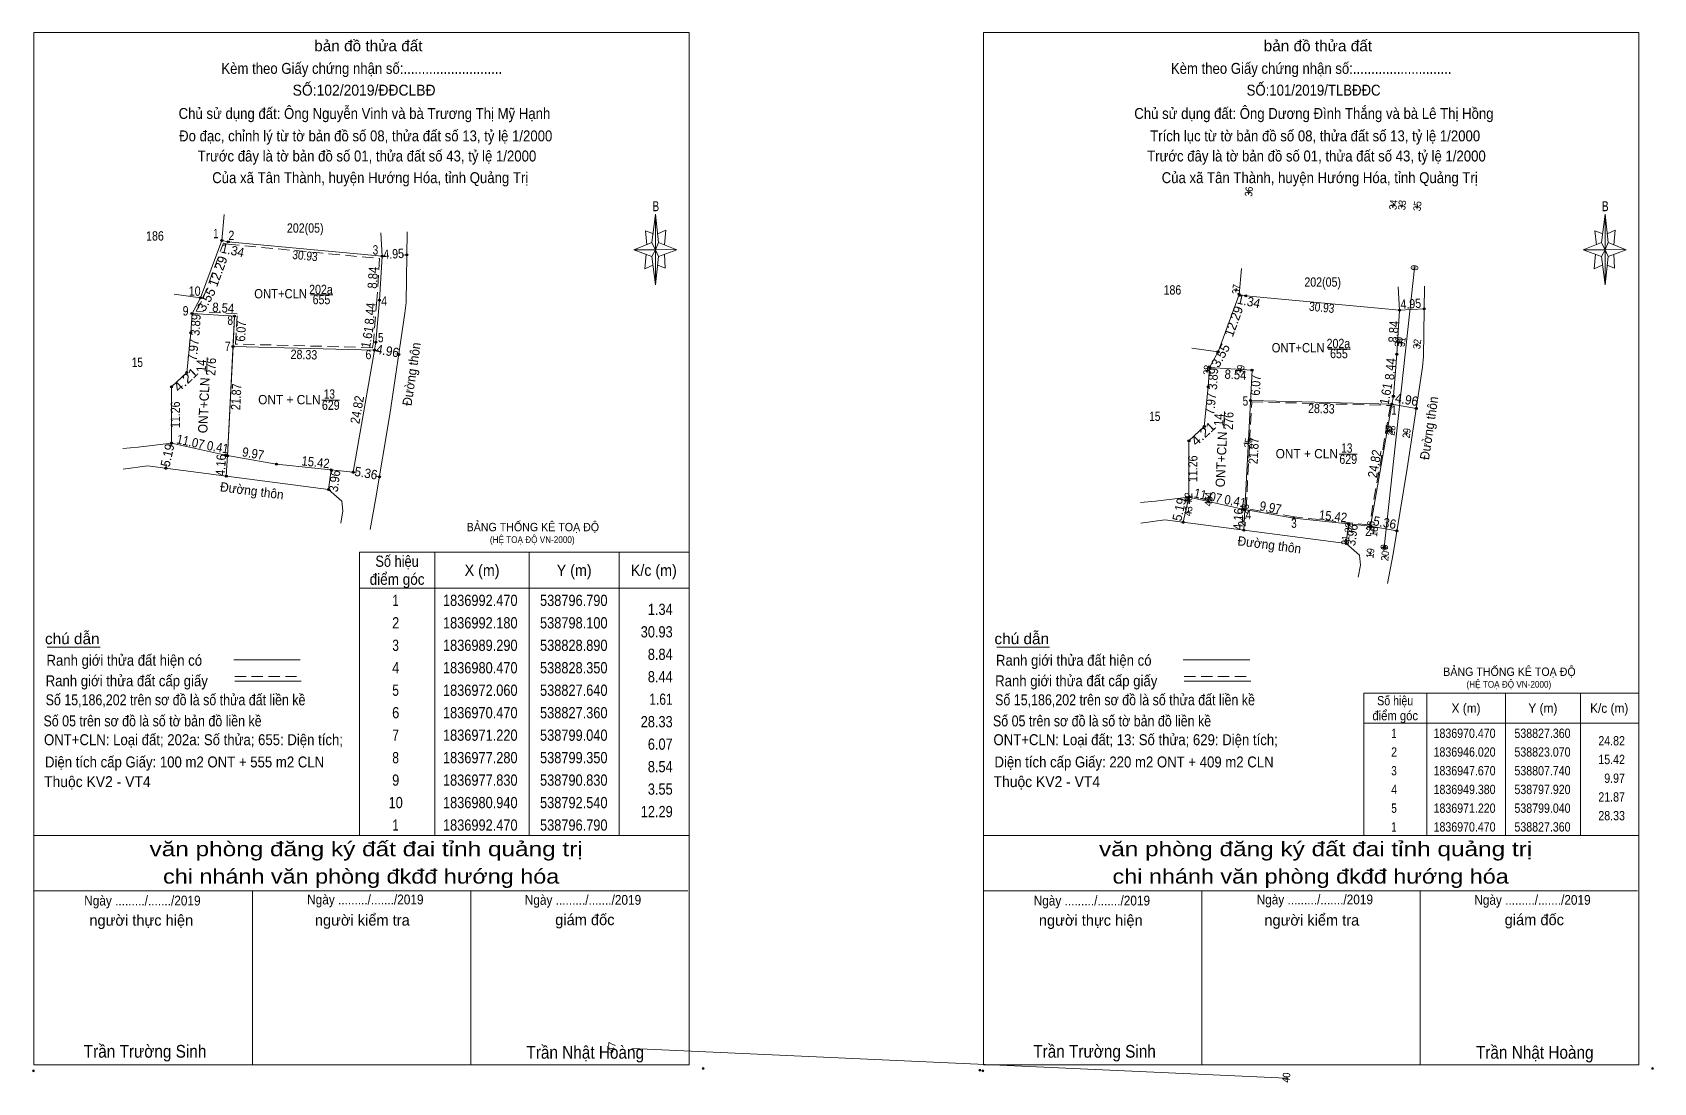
# Model space of a CAD drawing. Header units: metres. Extents: x 537654 to 538880, y 1836824 to 1837052.
# Drawn here: x 538555.2 to 538879.7, y 1836834.6 to 1837044.9 of the extents above; entities that cross this region are included whole.
import ezdxf
from ezdxf.enums import TextEntityAlignment as Align

# ---------------------------------------------------------------- set-up
doc = ezdxf.new("R2010")
doc.units = ezdxf.units.M
doc.header["$LTSCALE"] = 0.75
doc.header["$PDMODE"] = 32
doc.header["$PDSIZE"] = 0.375
doc.linetypes.add('MEDIUM_DASHED', pattern=[4.5, 3, -1.5])
for name, color, linetype, lineweight in [('10', 7, 'Continuous', 13), ('11', 7, 'Continuous', 13), ('15', 7, 'Continuous', 13), ('2', 7, 'Continuous', 13)]:
    doc.layers.add(name, color=color, linetype=linetype, lineweight=lineweight)
doc.layers.add('12', color=7, linetype='Continuous')

msp = doc.modelspace()

# ---------------------------------------------------------------- hatches: boundary and pattern name
at = {"layer": '10'}
msp.add_hatch(color=256, dxfattribs=at).paths.add_polyline_path([(538825.8254, 1836941.8223, 1), (538825.8084, 1836941.6733, 1)])
at = {"layer": '2'}
for points in [[(538593.3, 1837003.29, 1), (538592.9, 1837003.29, 1)], [(538594.61, 1837003, 1), (538594.21, 1837003, 1)], [(538625.4, 1837000.11, 1), (538625, 1837000.11, 1)], [(538630.34, 1837000.39, 1), (538629.94, 1837000.39, 1)], [(538589.05, 1836991.76, 1), (538588.65, 1836991.76, 1)], [(538624.86, 1836991.29, 1), (538624.46, 1836991.29, 1)], [(538796.99, 1836992.47, 1), (538796.59, 1836992.47, 1)], [(538798.3, 1836992.18, 1), (538797.9, 1836992.18, 1)], [(538834.03, 1836989.57, 1), (538833.63, 1836989.57, 1)], [(538587.34, 1836988.65, 1), (538586.94, 1836988.65, 1)], [(538595.86, 1836988.1, 1), (538595.46, 1836988.1, 1)], [(538829.09, 1836989.29, 1), (538828.69, 1836989.29, 1)], [(538587.1, 1836984.77, 1), (538586.7, 1836984.77, 1)], [(538595.55, 1836982.04, 1), (538595.15, 1836982.04, 1)], [(538623.87, 1836981.29, 1), (538623.47, 1836981.29, 1)], [(538624.15, 1836982.88, 1), (538623.75, 1836982.88, 1)], [(538628.75, 1836980.43, 1), (538628.35, 1836980.43, 1)], [(538792.74, 1836980.94, 1), (538792.34, 1836980.94, 1)], [(538828.55, 1836980.47, 1), (538828.15, 1836980.47, 1)], [(538586.31, 1836976.84, 1), (538585.91, 1836976.84, 1)], [(538791.03, 1836977.83, 1), (538790.63, 1836977.83, 1)], [(538799.55, 1836977.28, 1), (538799.15, 1836977.28, 1)], [(538583.24, 1836973.96, 1), (538582.84, 1836973.96, 1)], [(538790.79, 1836973.95, 1), (538790.39, 1836973.95, 1)], [(538799.24, 1836971.22, 1), (538798.84, 1836971.22, 1)], [(538827.56, 1836970.47, 1), (538827.16, 1836970.47, 1)], [(538827.84, 1836972.06, 1), (538827.44, 1836972.06, 1)], [(538832.44, 1836969.61, 1), (538832.04, 1836969.61, 1)], [(538790, 1836966.02, 1), (538789.6, 1836966.02, 1)], [(538583.23, 1836962.7, 1), (538582.83, 1836962.7, 1)], [(538594.02, 1836960.28, 1), (538593.62, 1836960.28, 1)], [(538594.03, 1836960.27, 1), (538593.63, 1836960.27, 1)], [(538786.93, 1836963.14, 1), (538786.53, 1836963.14, 1)], [(538582.09, 1836957.64, 1), (538581.69, 1836957.64, 1)], [(538594.42, 1836960.17, 1), (538594.02, 1836960.17, 1)], [(538604.25, 1836958.49, 1), (538603.85, 1836958.49, 1)], [(538615.2, 1836957.31, 1), (538614.8, 1836957.31, 1)], [(538594.21, 1836956.05, 1), (538593.81, 1836956.05, 1)], [(538619.58, 1836956.84, 1), (538619.18, 1836956.84, 1)], [(538624.86, 1836955.91, 1), (538624.46, 1836955.91, 1)], [(538614.69, 1836953.38, 1), (538614.29, 1836953.38, 1)], [(538786.92, 1836951.88, 1), (538786.52, 1836951.88, 1)], [(538797.71, 1836949.46, 1), (538797.31, 1836949.46, 1)], [(538797.72, 1836949.45, 1), (538797.32, 1836949.45, 1)], [(538798.11, 1836949.35, 1), (538797.71, 1836949.35, 1)], [(538807.94, 1836947.67, 1), (538807.54, 1836947.67, 1)], [(538785.78, 1836946.82, 1), (538785.38, 1836946.82, 1)], [(538797.9, 1836945.23, 1), (538797.5, 1836945.23, 1)], [(538818.89, 1836946.49, 1), (538818.49, 1836946.49, 1)], [(538823.27, 1836946.02, 1), (538822.87, 1836946.02, 1)], [(538828.55, 1836945.09, 1), (538828.15, 1836945.09, 1)], [(538818.38, 1836942.56, 1), (538817.98, 1836942.56, 1)]]:
    msp.add_hatch(color=256, dxfattribs=at).paths.add_polyline_path(points)

# ---------------------------------------------------------------- linework, layer by layer
at = {"layer": '10'}
for p, q in [((538825.19, 1836941.82), (538825.51, 1836941.79)), ((538825.79, 1836941.44), (538825.75, 1836941.12)), ((538825.89, 1836942.38), (538825.86, 1836942.06)), ((538826.13, 1836941.72), (538826.45, 1836941.68))]:
    msp.add_line(p, q, dxfattribs=at)
for radius in [0.3125, 0.075]:
    msp.add_circle((538825.8169, 1836941.7478), radius, dxfattribs=at)
at = {"layer": '11'}
for p, q in [((538798.4, 1837013), (538799.02, 1837012.93)), ((538798.74, 1837013.27), (538798.68, 1837012.66)), ((538827.3, 1837010.38), (538827.92, 1837010.31)), ((538827.64, 1837010.65), (538827.56, 1837010.04)), ((538829.07, 1837010.31), (538829.7, 1837010.23)), ((538829.41, 1837010.58), (538829.33, 1837009.95)), ((538832.13, 1837010.1), (538832.74, 1837010.03)), ((538832.48, 1837010.39), (538832.4, 1837009.76)), ((538831.57, 1836997.76), (538832.18, 1836997.69)), ((538831.91, 1836998.04), (538831.84, 1836997.41)), ((538795.86, 1836993.47), (538796.48, 1836993.39)), ((538796.2, 1836993.73), (538796.12, 1836993.11)), ((538828.74, 1836983.19), (538828.68, 1836982.58)), ((538829.3, 1836983.17), (538829.23, 1836982.56)), ((538828.4, 1836982.92), (538829.02, 1836982.85)), ((538828.94, 1836982.91), (538829.57, 1836982.83)), ((538832.06, 1836982.46), (538832.68, 1836982.39)), ((538832.41, 1836982.73), (538832.34, 1836982.11)), ((538790.07, 1836977.27), (538790.69, 1836977.2)), ((538790.42, 1836977.55), (538790.35, 1836976.93)), ((538796.72, 1836977.31), (538797.33, 1836977.24)), ((538797.06, 1836977.58), (538796.99, 1836976.95)), ((538826.47, 1836965.26), (538827.09, 1836965.19)), ((538826.82, 1836965.53), (538826.74, 1836964.91)), ((538826.91, 1836965.17), (538827.53, 1836965.1)), ((538827.27, 1836965.45), (538827.19, 1836964.83)), ((538829.97, 1836964.63), (538830.6, 1836964.56)), ((538830.32, 1836964.9), (538830.25, 1836964.28)), ((538798.27, 1836962.69), (538798.9, 1836962.62)), ((538798.63, 1836962.96), (538798.56, 1836962.34)), ((538786.23, 1836951.71), (538786.85, 1836951.64)), ((538786.3, 1836951.35), (538786.92, 1836951.28)), ((538786.57, 1836951.99), (538786.5, 1836951.37)), ((538786.64, 1836951.63), (538786.57, 1836951.01)), ((538790.27, 1836951.8), (538790.89, 1836951.73)), ((538790.32, 1836951.01), (538790.93, 1836950.94)), ((538790.62, 1836952.07), (538790.55, 1836951.45)), ((538790.66, 1836951.28), (538790.59, 1836950.65)), ((538786.3, 1836949.01), (538786.92, 1836948.94)), ((538786.64, 1836949.29), (538786.57, 1836948.67)), ((538797.61, 1836949.44), (538798.23, 1836949.37)), ((538797.95, 1836949.71), (538797.88, 1836949.09)), ((538797.08, 1836946.96), (538797.71, 1836946.89)), ((538797.43, 1836947.23), (538797.36, 1836946.61)), ((538818.38, 1836945.68), (538818.99, 1836945.61)), ((538818.72, 1836945.95), (538818.65, 1836945.34)), ((538822.76, 1836946.06), (538823.39, 1836945.99)), ((538823.11, 1836946.33), (538823.03, 1836945.71)), ((538823.42, 1836944.91), (538824.03, 1836944.84)), ((538823.76, 1836945.19), (538823.69, 1836944.56)), ((538817.71, 1836943.15), (538818.33, 1836943.08)), ((538818.06, 1836943.43), (538817.99, 1836942.81)), ((538825.51, 1836941.79), (538826.13, 1836941.72)), ((538825.86, 1836942.06), (538825.79, 1836941.44)), ((538822.71, 1836940.58), (538823.33, 1836940.51)), ((538823.05, 1836940.85), (538822.98, 1836940.23)), ((538825.67, 1836940.05), (538826.3, 1836939.98)), ((538826.01, 1836940.32), (538825.93, 1836939.69)), ((538670.8, 1836840.62), (538671.42, 1836840.55)), ((538671.14, 1836840.9), (538671.06, 1836840.27)), ((538805.88, 1836835.56), (538806.51, 1836835.49)), ((538806.22, 1836835.84), (538806.15, 1836835.21))]:
    msp.add_line(p, q, dxfattribs=at)
at = {"layer": '15'}
msp.add_line((538798.6, 1836962.66), (538797.71, 1836962.7), dxfattribs=at)
at = {"layer": '2'}
for p, q in [((538679.22, 1837002.86), (538679.95, 1837008.54)), ((538869.3, 1837002.86), (538870.03, 1837008.54)), ((538593.1, 1837003.29), (538594.41, 1837003)), ((538594.41, 1837003), (538625.2, 1837000.11)), ((538680.54, 1837002.86), (538684.18, 1837001.4)), ((538870.62, 1837002.86), (538874.26, 1837001.4)), ((538625.96, 1837000.15), (538625.2, 1837000.11)), ((538630.14, 1837000.39), (538629.21, 1837000.34)), ((538679.22, 1837000.09), (538675.58, 1837001.4)), ((538680.54, 1837000.09), (538679.95, 1836994.41)), ((538681.7, 1837000.53), (538681.84, 1836997.75)), ((538869.3, 1837000.09), (538865.66, 1837001.4)), ((538870.62, 1837000.09), (538870.03, 1836994.41)), ((538871.78, 1837000.53), (538871.92, 1836997.75)), ((538681.84, 1836997.75), (538680.38, 1836998.34)), ((538825.82, 1836941.75), (538831.88, 1836997.75)), ((538871.92, 1836997.75), (538870.46, 1836998.34)), ((538583.58, 1836992.5), (538588.85, 1836991.76)), ((538610.89, 1836992.35), (538615.36, 1836992.35)), ((538796.79, 1836992.47), (538798.1, 1836992.18)), ((538798.1, 1836992.18), (538828.89, 1836989.29)), ((538833.83, 1836989.57), (538828.89, 1836989.29)), ((538595.35, 1836982.04), (538623.67, 1836981.29)), ((538624.53, 1836981.14), (538623.67, 1836981.29)), ((538628.55, 1836980.43), (538627.89, 1836980.55)), ((538787.27, 1836981.68), (538792.54, 1836980.94)), ((538814.58, 1836981.53), (538819.05, 1836981.53)), ((538590.03, 1836976.48), (538590.18, 1836979.82)), ((538613.12, 1836971.28), (538616.7, 1836971.28)), ((538799.04, 1836971.22), (538827.36, 1836970.47)), ((538832.24, 1836969.61), (538827.36, 1836970.47)), ((538793.72, 1836965.66), (538793.87, 1836969)), ((538582.85, 1836961.89), (538583.03, 1836962.7)), ((538816.81, 1836960.46), (538820.39, 1836960.46)), ((538581.89, 1836957.64), (538582.06, 1836958.42)), ((538594.01, 1836956.05), (538594.23, 1836960.2)), ((538615, 1836957.31), (538614.49, 1836953.38)), ((538620.08, 1836956.72), (538619.38, 1836956.84)), ((538624.66, 1836955.91), (538623.9, 1836956.04)), ((538785.58, 1836946.82), (538786.72, 1836951.88)), ((538797.7, 1836945.23), (538797.92, 1836949.38)), ((538818.69, 1836946.49), (538818.18, 1836942.56)), ((538828.35, 1836945.09), (538823.07, 1836946.02)), ((538635.76, 1836940.82), (538635.76, 1836884.12)), ((538654.66, 1836940.82), (538654.66, 1836884.12)), ((538672.66, 1836940.82), (538672.66, 1836884.12)), ((538620.64, 1836933.62), (538686.7, 1836933.62)), ((538558.17, 1836921.81), (538568.73, 1836921.81)), ((538748.25, 1836921.81), (538758.81, 1836921.81)), ((538595.49, 1836919.28), (538608.82, 1836919.28)), ((538785.57, 1836919.28), (538798.9, 1836919.28)), ((538595.7, 1836915.01), (538609.02, 1836915.01)), ((538785.78, 1836915.01), (538799.1, 1836915.01)), ((538834.33, 1836912.62), (538834.33, 1836884.12)), ((538850.08, 1836912.62), (538850.08, 1836884.12)), ((538865.08, 1836912.62), (538865.08, 1836884.12)), ((538821.73, 1836906.62), (538876.78, 1836906.62)), ((538555.48, 1836884.12), (538686.7, 1836884.12)), ((538745.56, 1836884.12), (538876.78, 1836884.12)), ((538555.48, 1836873.04), (538686.41, 1836873.04)), ((538555.48, 1836873.04), (538686.41, 1836873.04)), ((538555.48, 1836873.04), (538686.41, 1836873.04)), ((538599.22, 1836838.19), (538599.22, 1836873.04)), ((538642.96, 1836838.19), (538642.96, 1836873.04)), ((538745.56, 1836873.04), (538876.49, 1836873.04)), ((538745.56, 1836873.04), (538876.49, 1836873.04)), ((538745.56, 1836873.04), (538876.49, 1836873.04)), ((538789.3, 1836838.19), (538789.3, 1836873.04)), ((538833.04, 1836838.19), (538833.04, 1836873.04)), ((538675.33, 1836841.47), (538806.19, 1836835.53))]:
    msp.add_line(p, q, dxfattribs=at)
at = {"layer": '2', "linetype": 'MEDIUM_DASHED'}
for p, q in [((538595.7, 1836915.91), (538609.11, 1836915.91)), ((538785.78, 1836915.91), (538799.19, 1836915.91))]:
    msp.add_line(p, q, dxfattribs=at)
at = {"layer": '2'}
for points in [[(538555.48, 1837044.94), (538686.7, 1837044.94), (538686.7, 1836838.19), (538555.48, 1836838.19)], [(538745.56, 1837044.94), (538876.78, 1837044.94), (538876.78, 1836838.19), (538745.56, 1836838.19)], [(538679.95, 1837008.54), (538680.54, 1837002.86), (538679.95, 1837001.4)], [(538870.03, 1837008.54), (538870.62, 1837002.86), (538870.03, 1837001.4)], [(538593.1, 1837003.29), (538594.41, 1837003), (538625.2, 1837000.11), (538624.66, 1836991.29), (538623.95, 1836982.88), (538623.67, 1836981.29), (538595.35, 1836982.04), (538595.66, 1836988.1), (538587.14, 1836988.65), (538588.85, 1836991.76)], [(538679.95, 1837001.4), (538675.58, 1837001.4), (538679.22, 1837002.86), (538680.54, 1837000.09), (538684.18, 1837001.4), (538679.95, 1837001.55)], [(538870.03, 1837001.4), (538865.66, 1837001.4), (538869.3, 1837002.86), (538870.62, 1837000.09), (538874.26, 1837001.4), (538870.03, 1837001.55)], [(538679.95, 1837001.4), (538679.95, 1836994.41), (538679.22, 1837000.09)], [(538870.03, 1837001.4), (538870.03, 1836994.41), (538869.3, 1837000.09)], [(538587.14, 1836988.65), (538595.66, 1836988.1), (538595.35, 1836982.04), (538594.22, 1836960.17), (538593.82, 1836960.28), (538583.03, 1836962.7), (538583.04, 1836973.96), (538586.11, 1836976.84), (538586.9, 1836984.77)], [(538620.64, 1836940.82), (538686.7, 1836940.82), (538686.7, 1836884.12), (538620.64, 1836884.12)], [(538821.73, 1836912.62), (538876.78, 1836912.62), (538876.78, 1836884.12), (538821.73, 1836884.12)]]:
    msp.add_lwpolyline(points, close=True, dxfattribs=at)
for points in [[(538593.57, 1837008.49), (538593.1, 1837003.29), (538588.85, 1836991.76), (538587.14, 1836988.65), (538586.9, 1836984.77), (538586.11, 1836976.84)], [(538630.2, 1837004.97), (538630.02, 1836990.83), (538629.78, 1836988.69), (538626.75, 1836968.4), (538623.9, 1836951.34), (538622.81, 1836945.37)], [(538624.94, 1837004.78), (538625.2, 1837000.11), (538624.66, 1836991.29), (538623.95, 1836982.88), (538623.67, 1836981.29)], [(538679.95, 1837001.4), (538679.22, 1837002.86), (538675.58, 1837001.4)], [(538679.51, 1837004.61), (538677.91, 1837005.19), (538678.2, 1837002.42)], [(538680.38, 1837004.61), (538682, 1837005.34), (538681.7, 1837002.42)], [(538870.03, 1837001.4), (538869.3, 1837002.86), (538865.66, 1837001.4)], [(538869.59, 1837004.61), (538867.99, 1837005.19), (538868.28, 1837002.42)], [(538870.46, 1837004.61), (538872.08, 1837005.34), (538871.78, 1837002.42)], [(538678.05, 1837000.53), (538677.77, 1836997.61), (538679.37, 1836998.34)], [(538679.95, 1837001.4), (538680.54, 1837000.09), (538684.18, 1837001.4)], [(538868.13, 1837000.53), (538867.85, 1836997.61), (538869.45, 1836998.34)], [(538870.03, 1837001.4), (538870.62, 1837000.09), (538874.26, 1837001.4)], [(538797.26, 1836997.67), (538796.79, 1836992.47), (538792.54, 1836980.94), (538790.83, 1836977.83), (538790.59, 1836973.95), (538789.8, 1836966.02)], [(538833.89, 1836994.15), (538833.71, 1836980.01), (538833.47, 1836977.87), (538830.44, 1836957.58), (538827.59, 1836940.52), (538826.5, 1836934.55)], [(538828.63, 1836993.96), (538828.89, 1836989.29), (538828.35, 1836980.47), (538827.64, 1836972.06), (538827.36, 1836970.47)], [(538587.14, 1836988.65), (538595.66, 1836988.1), (538594.23, 1836960.2)], [(538623.67, 1836981.29), (538619.38, 1836956.84), (538604.05, 1836958.49), (538593.83, 1836960.27), (538583.03, 1836962.7)], [(538586.11, 1836976.84), (538583.04, 1836973.96), (538583.03, 1836962.7)], [(538790.83, 1836977.83), (538799.35, 1836977.28), (538797.92, 1836949.38)], [(538827.36, 1836970.47), (538823.07, 1836946.02), (538807.74, 1836947.67), (538797.52, 1836949.45), (538786.72, 1836951.88)], [(538789.8, 1836966.02), (538786.73, 1836963.14), (538786.72, 1836951.88)], [(538583.03, 1836962.7), (538576.36, 1836961.89), (538573.32, 1836961.6)], [(538583.03, 1836962.7), (538576.36, 1836961.89), (538573.32, 1836961.6)], [(538616.94, 1836946.68), (538617.35, 1836949.09), (538617.15, 1836951.03), (538614.49, 1836953.38), (538578.2, 1836958.12), (538573.38, 1836957.47)], [(538786.72, 1836951.88), (538780.05, 1836951.07), (538777.01, 1836950.78)], [(538786.72, 1836951.88), (538780.05, 1836951.07), (538777.01, 1836950.78)], [(538820.63, 1836935.86), (538821.04, 1836938.27), (538820.84, 1836940.21), (538818.18, 1836942.56), (538781.89, 1836947.3), (538777.07, 1836946.65)], [(538686.7, 1836838.19), (538555.48, 1836838.19), (538555.48, 1836873.04)], [(538876.78, 1836838.19), (538745.56, 1836838.19), (538745.56, 1836873.04)]]:
    msp.add_lwpolyline(points, dxfattribs=at)
at = {"layer": '2', "linetype": 'MEDIUM_DASHED'}
for points in [[(538593.42, 1837002.71), (538594.33, 1837002.51), (538624.67, 1836999.66), (538624.16, 1836991.33), (538623.45, 1836982.94), (538623.25, 1836981.8), (538595.88, 1836982.53), (538596.18, 1836988.57), (538587.96, 1836989.1), (538589.31, 1836991.55)], [(538827.06, 1836970.23), (538822.86, 1836946.29), (538807.77, 1836947.92), (538798.18, 1836949.59), (538799.28, 1836970.96)]]:
    msp.add_lwpolyline(points, close=True, dxfattribs=at)
at = {"layer": '2', "lineweight": 25}
for centre in [(538593.1, 1837003.29), (538594.41, 1837003), (538625.2, 1837000.11), (538630.14, 1837000.39), (538588.85, 1836991.76), (538624.66, 1836991.29), (538796.79, 1836992.47), (538798.1, 1836992.18), (538833.83, 1836989.57), (538587.14, 1836988.65), (538595.66, 1836988.1), (538828.89, 1836989.29), (538586.9, 1836984.77), (538595.35, 1836982.04), (538623.67, 1836981.29), (538623.95, 1836982.88), (538628.55, 1836980.43), (538792.54, 1836980.94), (538828.35, 1836980.47), (538586.11, 1836976.84), (538790.83, 1836977.83), (538799.35, 1836977.28), (538583.04, 1836973.96), (538790.59, 1836973.95), (538799.04, 1836971.22), (538827.36, 1836970.47), (538827.64, 1836972.06), (538832.24, 1836969.61), (538789.8, 1836966.02), (538583.03, 1836962.7), (538593.82, 1836960.28), (538593.83, 1836960.27), (538786.73, 1836963.14), (538581.89, 1836957.64), (538594.22, 1836960.17), (538604.05, 1836958.49), (538615, 1836957.31), (538594.01, 1836956.05), (538619.38, 1836956.84), (538624.66, 1836955.91), (538614.49, 1836953.38), (538786.72, 1836951.88), (538797.51, 1836949.46), (538797.52, 1836949.45), (538797.91, 1836949.35), (538807.74, 1836947.67), (538785.58, 1836946.82), (538797.7, 1836945.23), (538818.69, 1836946.49), (538823.07, 1836946.02), (538828.35, 1836945.09), (538818.18, 1836942.56)]:
    msp.add_circle(centre, 0.2, dxfattribs=at)
at = {"layer": '2'}
for p in [(538555.38, 1836836.97), (538689.47, 1836837.46), (538744.87, 1836837.07), (538745.46, 1836836.97), (538879.55, 1836837.46)]:
    msp.add_point(p, dxfattribs=at)

# ---------------------------------------------------------------- texts
at = {"layer": '12'}
for s, rotation, width, p in [('36', 83.482, 0.9, (538799.4671, 1837012.9749)), ('34', 83.482, 0.9, (538828.3677, 1837010.3399)), ('33', 83.482, 0.9, (538830.1231, 1837010.2699)), ('35', 83.482, 0.9, (538833.1942, 1837010.0699)), ('37', 83.482, 0.9, (538796.9248, 1836993.4249)), ('30', 83.482, 0.9, (538829.4677, 1836982.8799)), ('31', 83.482, 0.85, (538830.018, 1836982.8749)), ('32', 83.482, 0.9, (538833.1271, 1836982.4349)), ('38', 83.482, 0.9, (538791.1448, 1836977.2449)), ('39', 83.482, 0.9, (538797.7765, 1836977.2699)), ('25', 83.482, 0.9, (538799.3542, 1836962.6599)), ('27', 83.482, 0.9, (538827.5348, 1836965.2349)), ('28', 83.482, 0.9, (538827.9848, 1836965.1449)), ('29', 83.482, 0.9, (538831.0365, 1836964.5999)), ('42', 83.482, 0.9, (538787.2971, 1836951.6849)), ('41', 83.482, 0.85, (538787.368, 1836951.3249)), ('44', 83.482, 0.9, (538791.3377, 1836951.7599)), ('45', 83.482, 0.9, (538791.3842, 1836950.9699)), ('43', 83.482, 0.9, (538787.3531, 1836948.9799)), ('24', 83.482, 0.9, (538798.1377, 1836946.9299)), ('23', 83.482, 0.9, (538798.6731, 1836949.4099)), ('22', 83.482, 0.9, (538819.4471, 1836945.6549)), ('26', 83.482, 0.9, (538823.8371, 1836946.0249)), ('18', 83.482, 0.9, (538824.4848, 1836944.8849)), ('21', 83.482, 0.85, (538818.778, 1836943.1249)), ('19', 83.482, 0.9, (538823.7665, 1836940.5499)), ('20', 83.482, 0.9, (538826.7177, 1836940.0099)), ('47', 83.027, 0.9, (538671.9134, 1836841.6589)), ('40', 83.482, 0.9, (538806.9477, 1836835.5299))]:
    msp.add_text(s, height=1.5, rotation=rotation, dxfattribs=dict(at, width=width)).set_placement(p, align=Align.CENTER)
for p in [(538832.6217, 1836997.7199), (538826.5817, 1836941.7499)]:
    msp.add_text('0', height=1.5, rotation=83.482, dxfattribs=at).set_placement(p, align=Align.CENTER)
at = {"layer": '2'}
for s, height, width, p in [('bản đồ thửa đất', 2.187, 1.05, (538622.45, 1837041.17)), ('bản đồ thửa đất', 2.187, 1.05, (538812.53, 1837041.17)), ('Kèm theo Giấy chứng nhận số:...........................', 2.187, 0.9, (538621.115, 1837036.64)), ('Kèm theo Giấy chứng nhận số:...........................', 2.187, 0.9, (538811.195, 1837036.64)), ('SỐ:102/2019/ĐĐCLBĐ', 2.19, 0.95, (538621.59, 1837032.28)), ('SỐ:101/2019/TLBĐĐC', 2.19, 0.9, (538811.675, 1837032.28)), ('Chủ sử dụng đất: Ông Nguyễn Vinh và bà Trương Thị Mỹ Hạnh', 2.19, 0.9, (538621.665, 1837027.61)), ('Chủ sử dụng đất: Ông Dương Đình Thắng và bà Lê Thị Hồng', 2.19, 0.9, (538811.74, 1837027.61)), ('Đo đạc, chỉnh lý từ tờ bản đồ số 08, thửa đất số 13, tỷ lệ 1/2000 ', 2.19, 0.9, (538622.28, 1837023.12)), ('Trích lục từ tờ bản đồ số 08, thửa đất số 13, tỷ lệ 1/2000 ', 2.19, 0.9, (538812.355, 1837023.12)), ('Trước đây là tờ bản đồ số 01, thửa đất số 43, tỷ lệ 1/2000', 2.19, 0.9, (538622.165, 1837019.09)), ('Trước đây là tờ bản đồ số 01, thửa đất số 43, tỷ lệ 1/2000', 2.19, 0.9, (538812.245, 1837019.09)), ('Của xã Tân Thành, huyện Hướng Hóa, tỉnh Quảng Trị', 2.19, 0.9, (538622.82, 1837014.75)), ('Của xã Tân Thành, huyện Hướng Hóa, tỉnh Quảng Trị', 2.19, 0.9, (538812.9, 1837014.75)), ('B', 2.009, 0.75, (538679.985, 1837009.13)), ('B', 2.009, 0.75, (538870.065, 1837009.13)), ('202(05)', 1.87, 0.85, (538609.805, 1837004.83)), ('186', 1.87, 0.85, (538579.725, 1837003.25)), ('202a', 1.87, 0.85, (538612.955, 1836992.52)), ('186', 1.87, 0.85, (538783.415, 1836992.43)), ('202(05)', 1.87, 0.85, (538813.495, 1836994.01)), ('655', 1.87, 0.85, (538613.06, 1836990.51)), ('202a', 1.87, 0.85, (538816.645, 1836981.7)), ('655', 1.87, 0.85, (538816.75, 1836979.69)), ('15', 1.87, 0.8, (538576.2, 1836977.94)), ('15', 1.87, 0.8, (538779.89, 1836967.12)), ('Số hiệu', 2.25, 0.85, (538628.195, 1836937.9)), ('X (m)', 2.25, 0.95, (538645.21, 1836936.1)), ('Y (m)', 2.25, 0.95, (538663.65, 1836936.1)), ('K/c (m)', 2.25, 0.95, (538679.59, 1836936.1)), ('điểm góc', 2.25, 0.9, (538628.2, 1836934.3)), (' 1', 2.25, 0.75, (538627.565, 1836930.07)), ('1836992.470', 2.25, 0.85, (538644.85, 1836930.07)), ('538796.790', 2.25, 0.85, (538663.57, 1836930.07)), (' 2', 2.25, 0.85, (538627.565, 1836925.57)), ('1836992.180', 2.25, 0.85, (538644.85, 1836925.57)), ('538798.100', 2.25, 0.85, (538663.57, 1836925.57)), (' 3', 2.25, 0.8, (538627.57, 1836921.07)), ('1836989.290', 2.25, 0.85, (538644.85, 1836921.07)), ('538828.890', 2.25, 0.85, (538663.57, 1836921.07)), (' 4', 2.25, 0.85, (538627.56, 1836916.57)), ('1836980.470', 2.25, 0.85, (538644.85, 1836916.57)), ('538828.350', 2.25, 0.85, (538663.57, 1836916.57)), (' 5', 2.25, 0.8, (538627.57, 1836912.07)), ('1836972.060', 2.25, 0.85, (538644.85, 1836912.07)), ('538827.640', 2.25, 0.85, (538663.57, 1836912.07)), ('Số hiệu', 1.87, 0.85, (538828.015, 1836910.17)), (' 6', 2.25, 0.85, (538627.565, 1836907.57)), ('1836970.470', 2.25, 0.85, (538644.85, 1836907.57)), ('538827.360', 2.25, 0.85, (538663.57, 1836907.57)), ('điểm góc', 1.87, 0.9, (538828.02, 1836907.17)), ('X (m)', 1.87, 0.95, (538842.195, 1836908.67)), ('Y (m)', 1.87, 0.95, (538857.575, 1836908.67)), ('K/c (m)', 1.87, 0.95, (538870.855, 1836908.67)), (' 7', 2.25, 0.8, (538627.57, 1836903.07)), ('1836971.220', 2.25, 0.85, (538644.85, 1836903.07)), ('538799.040', 2.25, 0.85, (538663.57, 1836903.07)), (' 1', 1.87, 0.75, (538827.5, 1836903.64)), ('1836970.470', 1.87, 0.85, (538841.9, 1836903.64)), ('538827.360', 1.87, 0.85, (538857.5, 1836903.64)), (' 8', 2.25, 0.8, (538627.57, 1836898.57)), ('1836977.280', 2.25, 0.85, (538644.85, 1836898.57)), ('538799.350', 2.25, 0.85, (538663.57, 1836898.57)), (' 2', 1.87, 0.85, (538827.5, 1836899.89)), ('1836946.020', 1.87, 0.85, (538841.9, 1836899.89)), ('538823.070', 1.87, 0.85, (538857.5, 1836899.89)), (' 9', 2.25, 0.85, (538627.565, 1836894.07)), ('1836977.830', 2.25, 0.85, (538644.85, 1836894.07)), ('538790.830', 2.25, 0.85, (538663.57, 1836894.07)), (' 3', 1.87, 0.8, (538827.5, 1836896.14)), ('1836947.670', 1.87, 0.85, (538841.9, 1836896.14)), ('538807.740', 1.87, 0.85, (538857.5, 1836896.14)), (' 4', 1.87, 0.85, (538827.505, 1836892.39)), ('1836949.380', 1.87, 0.85, (538841.9, 1836892.39)), ('538797.920', 1.87, 0.85, (538857.5, 1836892.39)), (' 10', 2.25, 0.85, (538627.565, 1836889.57)), ('1836980.940', 2.25, 0.85, (538644.85, 1836889.57)), ('538792.540', 2.25, 0.85, (538663.57, 1836889.57)), (' 5', 1.87, 0.8, (538827.505, 1836888.64)), ('1836971.220', 1.87, 0.85, (538841.9, 1836888.64)), ('538799.040', 1.87, 0.85, (538857.5, 1836888.64)), (' 1', 2.25, 0.75, (538627.565, 1836885.07)), ('1836992.470', 2.25, 0.85, (538644.85, 1836885.07)), ('538796.790', 2.25, 0.85, (538663.57, 1836885.07)), (' 1', 1.87, 0.75, (538827.5, 1836884.89)), ('1836970.470', 1.87, 0.85, (538841.9, 1836884.89)), ('538827.360', 1.87, 0.85, (538857.5, 1836884.89)), ('văn phòng đăng ký đất đai tỉnh quảng trị', 2.916, 1.25, (538622, 1836879.95)), ('văn phòng đăng ký đất đai tỉnh quảng trị', 2.916, 1.25, (538812.08, 1836879.95)), ('chi nhánh văn phòng đkđđ hướng hóa', 2.916, 1.2, (538621, 1836874.46)), ('chi nhánh văn phòng đkđđ hướng hóa', 2.916, 1.2, (538811.08, 1836874.46)), ('Ngày ........./......./2019', 1.968, 0.9, (538577.21, 1836870.08)), ('Ngày ........./......./2019', 1.968, 0.9, (538621.84, 1836870.3)), ('Ngày ........./......./2019', 1.968, 0.9, (538665.41, 1836870.22)), ('Ngày ........./......./2019', 1.968, 0.9, (538767.29, 1836870.08)), ('Ngày ........./......./2019', 1.968, 0.9, (538811.92, 1836870.3)), ('Ngày ........./......./2019', 1.968, 0.9, (538855.49, 1836870.22)), ('Trần Trường Sinh', 2.551, 0.9, (538577.74, 1836839.6)), ('Trần Nhật Hoàng', 2.551, 0.9, (538665.865, 1836839.4)), ('Trần Trường Sinh', 2.551, 0.9, (538767.82, 1836839.6)), ('Trần Nhật Hoàng', 2.551, 0.9, (538855.945, 1836839.4))]:
    msp.add_text(s, height=height, dxfattribs=dict(at, width=width)).set_placement(p, align=Align.CENTER)
for s, height, width, p in [(' 1', 1.87, 0.75, (538592.44, 1837003.73)), (' 2', 1.87, 0.85, (538595.62, 1837003.34)), (' 3', 1.87, 0.8, (538624.42, 1837000.45)), (' 10', 1.87, 0.85, (538588.86, 1836992.19)), ('ONT+CLN ', 1.87, 0.9, (538610.79, 1836991.67)), (' 9', 1.87, 0.85, (538586.45, 1836988.25)), (' 4', 1.87, 0.85, (538626.19, 1836990.2)), (' 8', 1.87, 0.8, (538595.35, 1836986.37)), (' 5', 1.87, 0.8, (538625.49, 1836982.89)), (' 7', 1.87, 0.8, (538594.84, 1836981.13)), (' 6', 1.87, 0.85, (538623.05, 1836979.49)), ('ONT+CLN ', 1.87, 0.9, (538814.48, 1836980.85)), (' 5', 1.87, 0.8, (538798.58, 1836970.18)), (' 1', 1.87, 0.75, (538828.29, 1836968.36)), (' 4', 1.87, 0.85, (538799.23, 1836947.42)), (' 3', 1.87, 0.8, (538808.29, 1836945.72)), (' 2', 1.87, 0.85, (538823.18, 1836944.08)), ('1.34', 2.25, 0.85, (538683.37, 1836928.27)), ('30.93', 2.25, 0.85, (538683.37, 1836923.77)), ('8.84', 2.25, 0.85, (538683.37, 1836919.27)), ('8.44', 2.25, 0.85, (538683.37, 1836914.77)), ('1.61', 2.25, 0.8, (538683.37, 1836910.27)), ('28.33', 2.25, 0.85, (538683.37, 1836905.77)), ('6.07', 2.25, 0.85, (538683.37, 1836901.27)), ('24.82', 1.87, 0.85, (538874, 1836902.14)), ('8.54', 2.25, 0.85, (538683.37, 1836896.77)), ('15.42', 1.87, 0.85, (538874, 1836898.39)), ('9.97', 1.87, 0.85, (538874, 1836894.64)), ('3.55', 2.25, 0.85, (538683.37, 1836892.27)), ('21.87', 1.87, 0.85, (538874, 1836890.89)), ('12.29', 2.25, 0.85, (538683.38, 1836887.77)), ('28.33', 1.87, 0.85, (538874, 1836887.14))]:
    msp.add_text(s, height=height, dxfattribs=dict(at, width=width)).set_placement(p, align=Align.RIGHT)
for s, rotation, p in [('12.29', 69.766, (538593.2148, 1836996.7717)), ('3.55', 61.196, (538590.8351, 1836990.9945)), ('12.29', 69.766, (538796.5548, 1836986.7516)), ('3.55', 61.196, (538793.8624, 1836979.7895))]:
    msp.add_text(s, height=1.87, rotation=rotation, dxfattribs=at).set_placement(p, align=Align.CENTER)
for s, height, rotation, width, p in [('1.34', 1.87, 347.518, 0.95, (538595.0979, 1837000.3702)), ('30.93', 1.78, 354.638, 0.85, (538609.6868, 1836999.3453)), ('4.95', 1.87, 3.244, 0.85, (538627.5621, 1836999.6597)), ('8.84', 1.87, 86.496, 0.9, (538624.2721, 1836995.7579)), ('8.54', 1.87, 356.306, 0.9, (538593.3348, 1836988.8503)), ('8.44', 1.87, 85.174, 0.9, (538623.7237, 1836988.5463)), ('1.34', 1.87, 347.518, 0.95, (538798.5079, 1836990.1602)), ('30.93', 1.78, 354.638, 0.85, (538813.2268, 1836988.9753)), ('4.95', 1.87, 3.244, 0.85, (538831.1821, 1836989.6697)), ('3.89', 1.87, 86.46, 0.9, (538588.7725, 1836986.3123)), ('6.07', 1.87, 87.072, 0.85, (538597.8781, 1836985.0622)), ('8.84', 1.87, 86.496, 0.9, (538828.6221, 1836984.9379)), ('7.97', 1.87, 84.311, 0.9, (538588.3044, 1836981.2723)), ('1.61', 1.87, 80.013, 0.9, (538623.1456, 1836983.7628)), ('28.33', 1.87, 358.483, 0.85, (538609.5202, 1836979.4888)), ('4.96', 1.87, 350.005, 0.95, (538626.1327, 1836980.2365)), ('Đường thôn', 1.87, 81.507, 0.95, (538632.0176, 1836976.3769)), ('4.21', 1.87, 43.171, 1.15, (538586.5253, 1836974.7056)), ('14', 1.87, 87.529, 0.9, (538589.9331, 1836978.1497)), ('276', 1.87, 87.529, 0.85, (538591.8892, 1836977.9347)), ('3.89', 1.87, 86.46, 0.9, (538792.4625, 1836975.4923)), ('8.54', 1.87, 356.306, 0.9, (538795.9898, 1836975.4706)), ('8.44', 1.87, 85.174, 0.9, (538827.9637, 1836977.4563)), ('21.87', 1.87, 87.064, 0.85, (538596.9199, 1836971.9071)), ('13', 1.87, 359.97, 0.8, (538614.6395, 1836971.5794)), ('6.07', 1.87, 87.072, 0.85, (538801.0181, 1836974.2422)), ('1.61', 1.87, 80.013, 0.9, (538827.0656, 1836972.4128)), ('11.26', 1.87, 89.949, 0.85, (538584.7324, 1836968.3592)), ('629', 1.87, 359.97, 0.85, (538614.9195, 1836969.3491)), ('24.82', 1.87, 80.048, 0.9, (538621.118, 1836969.2184)), ('7.97', 1.87, 84.311, 0.9, (538791.9944, 1836970.4523)), ('28.33', 1.87, 358.483, 0.85, (538813.2102, 1836968.6688)), ('4.96', 1.87, 350.005, 0.95, (538830.1527, 1836970.4765)), ('Đường thôn', 1.87, 81.507, 0.95, (538835.7084, 1836965.5619)), ('14', 1.87, 87.529, 0.9, (538793.6231, 1836967.3297)), ('276', 1.87, 87.529, 0.85, (538795.5792, 1836967.1147)), ('11.07', 1.87, 347.32, 0.9, (538586.6448, 1836962.0444)), ('4.21', 1.87, 43.171, 1.15, (538790.2153, 1836963.8856)), ('21.87', 1.87, 87.064, 0.85, (538800.6101, 1836961.0921)), ('5.19', 1.87, 77.303, 0.95, (538583.1357, 1836960.0345)), ('0.41', 1.87, 350.074, 0.9, (538592.1538, 1836960.9566)), ('9.97', 1.87, 350.122, 0.9, (538599.2196, 1836959.687)), ('629', 1.87, 359.97, 0.85, (538818.6095, 1836958.5291)), ('13', 1.87, 359.97, 0.8, (538818.3295, 1836960.7594)), ('24.82', 1.87, 80.048, 0.9, (538824.808, 1836958.3984)), ('4.16', 1.87, 86.965, 0.9, (538593.8337, 1836958.2355)), ('15.42', 1.87, 353.857, 0.9, (538611.7899, 1836957.9386)), ('3.96', 1.87, 82.606, 0.9, (538616.5961, 1836954.9847)), ('5.36', 1.87, 350.011, 0.95, (538621.8228, 1836955.7567)), ('11.26', 1.87, 89.949, 0.85, (538788.4224, 1836957.5392)), ('Đường thôn', 1.87, 352.558, 0.95, (538599.0189, 1836952.2221)), ('5.19', 1.87, 77.303, 0.95, (538785.6957, 1836949.1845)), ('11.07', 1.87, 347.32, 0.9, (538790.3348, 1836951.2244)), ('0.41', 1.87, 350.074, 0.9, (538795.8438, 1836950.1366)), ('9.97', 1.87, 350.122, 0.9, (538802.9096, 1836948.867)), ('4.16', 1.87, 86.965, 0.9, (538797.5237, 1836947.4155)), ('15.42', 1.87, 353.857, 0.9, (538815.4799, 1836947.1186)), ('5.36', 1.87, 350.011, 0.95, (538825.7628, 1836945.8467)), ('3.96', 1.87, 82.606, 0.9, (538820.2861, 1836944.1647)), ('Đường thôn', 1.87, 352.558, 0.95, (538802.7089, 1836941.4021))]:
    msp.add_text(s, height=height, rotation=rotation, dxfattribs=dict(at, width=width)).set_placement(p, align=Align.CENTER)
at = {"layer": '2', "width": 0.95}
for s, rotation, p in [('ONT+CLN ', 87.529, (538590.7102, 1836976.4394)), ('ONT + CLN', 359.97, (538612.859, 1836970.4536)), ('ONT+CLN ', 87.529, (538794.4002, 1836965.6194)), ('ONT + CLN', 359.97, (538816.549, 1836959.6336))]:
    msp.add_text(s, height=1.87, rotation=rotation, dxfattribs=at).set_placement(p, align=Align.RIGHT)
at = {"layer": '2'}
for s, height, width, p in [('BẢNG THỐNG KÊ TOẠ ĐỘ ', 1.677, 0.95, (538642.12, 1836945.03)), ('(HỆ TOẠ ĐỘ VN-2000)', 1.356, 0.9, (538646.78, 1836942.67)), ('chú dẫn', 2.187, 1.05, (538557.71, 1836922.42)), ('chú dẫn', 2.187, 1.05, (538747.79, 1836922.42)), ('Ranh giới thửa đất hiện có ', 2.187, 0.9, (538558.01, 1836918.1)), ('Ranh giới thửa đất hiện có ', 2.187, 0.9, (538748.09, 1836918.1)), ('BẢNG THỐNG KÊ TOẠ ĐỘ ', 1.677, 0.95, (538837.63, 1836916.06)), ('Ranh giới thửa đất cấp giấy', 2.187, 0.9, (538557.85, 1836913.99)), ('Ranh giới thửa đất cấp giấy', 2.187, 0.9, (538747.93, 1836913.99)), ('(HỆ TOẠ ĐỘ VN-2000)', 1.356, 0.9, (538842.29, 1836913.7)), ('Số 15,186,202 trên sơ đồ là số thửa đất liền kề', 2.19, 0.85, (538557.84, 1836910.18)), ('Số 15,186,202 trên sơ đồ là số thửa đất liền kề', 2.19, 0.85, (538747.92, 1836910.18)), ('Số 05 trên sơ đồ là số tờ bản đồ liền kề', 2.19, 0.85, (538557.41, 1836905.95)), ('Số 05 trên sơ đồ là số tờ bản đồ liền kề', 2.19, 0.85, (538747.49, 1836905.95)), ('ONT+CLN: Loại đất; 202a: Số thửa; 655: Diện tích;', 2.19, 0.9, (538557.51, 1836902.19)), ('ONT+CLN: Loại đất; 13: Số thửa; 629: Diện tích;', 2.19, 0.9, (538747.59, 1836902.19)), ('Diện tích cấp Giấy: 100 m2 ONT + 555 m2 CLN', 2.19, 0.9, (538557.71, 1836897.73)), ('Diện tích cấp Giấy: 220 m2 ONT + 409 m2 CLN', 2.19, 0.9, (538747.79, 1836897.73)), ('Thuộc KV2 - VT4', 2.19, 0.95, (538557.52, 1836893.79)), ('Thuộc KV2 - VT4', 2.19, 0.95, (538747.6, 1836893.79))]:
    msp.add_text(s, height=height, dxfattribs=dict(at, width=width)).set_placement(p)
for s, p in [('người thực hiện', (538576.99, 1836866.03)), ('người kiểm tra', (538621.235, 1836866.06)), ('giám đốc', (538665.785, 1836866.14)), ('người thực hiện', (538767.07, 1836866.03)), ('người kiểm tra', (538811.315, 1836866.06)), ('giám đốc', (538855.865, 1836866.14))]:
    msp.add_text(s, height=2.187, dxfattribs=at).set_placement(p, align=Align.CENTER)

doc.saveas('drawing.dxf')
